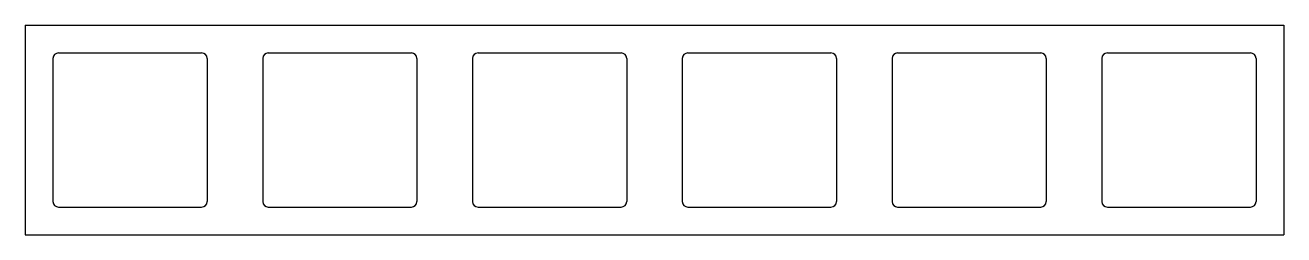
# Model space of a CAD drawing. Header units: millimetres. Extents: x 0 to 114, y -19 to 0.
import ezdxf

# ---------------------------------------------------------------- set-up
doc = ezdxf.new("R2010")
doc.units = ezdxf.units.MM

msp = doc.modelspace()

# ---------------------------------------------------------------- linework, layer by layer
for p, q in [((0, 0), (114.3, 0)), ((0, 0), (0, -19.05)), ((114.3, 0), (114.3, -19.05)), ((2.525, -3.025), (2.525, -16.025)), ((3.025, -2.525), (16.025, -2.525)), ((16.525, -3.025), (16.525, -16.025)), ((21.575, -3.025), (21.575, -16.025)), ((22.075, -2.525), (35.075, -2.525)), ((35.575, -3.025), (35.575, -16.025)), ((40.625, -3.025), (40.625, -16.025)), ((41.125, -2.525), (54.125, -2.525)), ((54.625, -3.025), (54.625, -16.025)), ((59.675, -3.025), (59.675, -16.025)), ((60.175, -2.525), (73.175, -2.525)), ((73.675, -3.025), (73.675, -16.025)), ((78.725, -3.025), (78.725, -16.025)), ((79.225, -2.525), (92.225, -2.525)), ((92.725, -3.025), (92.725, -16.025)), ((97.775, -3.025), (97.775, -16.025)), ((98.275, -2.525), (111.275, -2.525)), ((111.775, -3.025), (111.775, -16.025)), ((3.025, -16.525), (16.025, -16.525)), ((22.075, -16.525), (35.075, -16.525)), ((41.125, -16.525), (54.125, -16.525)), ((60.175, -16.525), (73.175, -16.525)), ((79.225, -16.525), (92.225, -16.525)), ((98.275, -16.525), (111.275, -16.525)), ((0, -19.05), (114.3, -19.05))]:
    msp.add_line(p, q)
for centre, start, end in [((3.025, -3.025), 90, 180), ((16.025, -3.025), 0, 90), ((22.075, -3.025), 90, 180), ((35.075, -3.025), 0, 90), ((41.125, -3.025), 90, 180), ((54.125, -3.025), 0, 90), ((60.175, -3.025), 90, 180), ((73.175, -3.025), 0, 90), ((79.225, -3.025), 90, 180), ((92.225, -3.025), 0, 90), ((98.275, -3.025), 90, 180), ((111.275, -3.025), 0, 90), ((3.025, -16.025), 180, 270), ((16.025, -16.025), 270, 360), ((22.075, -16.025), 180, 270), ((35.075, -16.025), 270, 360), ((41.125, -16.025), 180, 270), ((54.125, -16.025), 270, 360), ((60.175, -16.025), 180, 270), ((73.175, -16.025), 270, 360), ((79.225, -16.025), 180, 270), ((92.225, -16.025), 270, 360), ((98.275, -16.025), 180, 270), ((111.275, -16.025), 270, 360)]:
    msp.add_arc(centre, 0.5, start, end)

doc.saveas('drawing.dxf')
